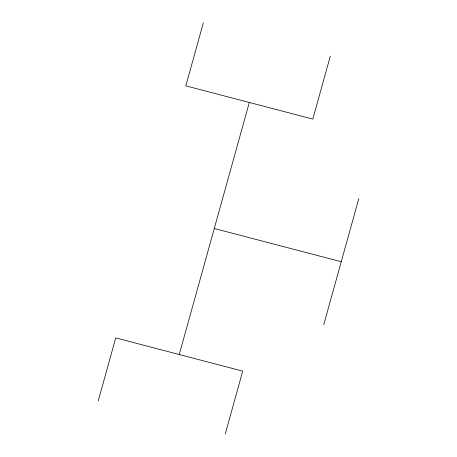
<?xml version="1.0" encoding="UTF-8"?>
<svg xmlns="http://www.w3.org/2000/svg" width="457" height="457" viewBox="0 0 457 457"><rect width="100%" height="100%" fill="white"/><g stroke="black" fill="none" stroke-linecap="round" stroke-linejoin="round"><path stroke-width="0.69" d="M98.232 400.926L115.747 337.912L242.724 371.135L225.204 434.15M203.342 22.85L185.828 85.865L312.799 119.088L330.32 56.074M179.235 354.523L249.311 102.477M323.733 324.738L358.768 198.715M214.276 228.5L341.253 261.724"/></g></svg>
